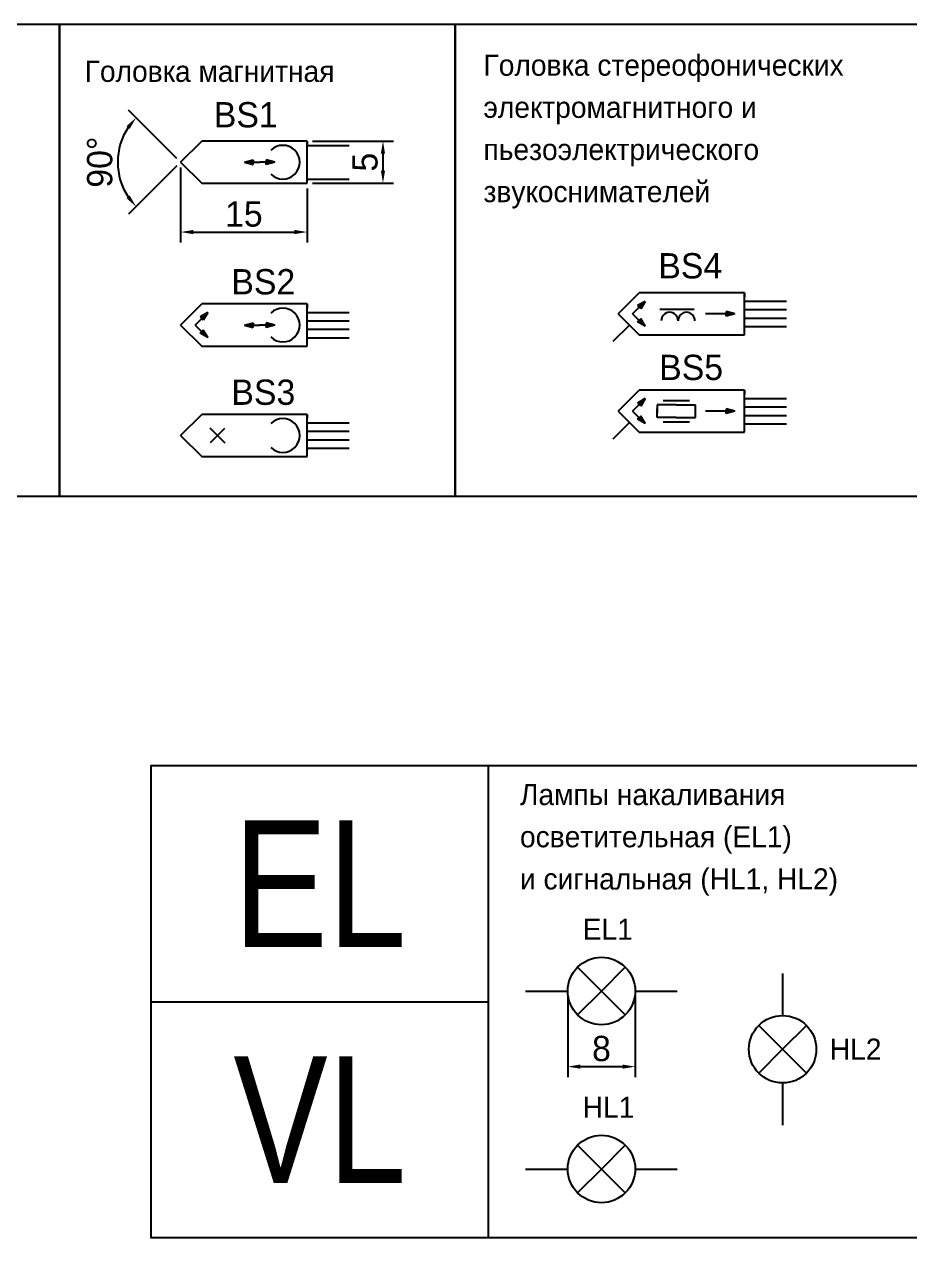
# Model space of a CAD drawing. Header units: millimetres. Extents: x 52 to 1332, y -528 to 1037.
# Drawn here: x 224.6 to 329.7, y 94.2 to 238.1 of the extents above; entities that cross this region are included whole.
import ezdxf

# ---------------------------------------------------------------- set-up
doc = ezdxf.new("R2010")
doc.units = ezdxf.units.MM
doc.styles.add('RR08', font='rr.shx', dxfattribs={"width": 0.8})
doc.styles.get("Standard").update_dxf_attribs({"font": 'standarteskd.shx', "height": 3})
doc.dimstyles.new('ISO-25', dxfattribs={"dimtxt": 2, "dimasz": 1.5, "dimexe": 1.25, "dimexo": 0.625, "dimtad": 1, "dimtxsty": 'Standard', "dimcen": 2.5, "dimadec": 0, "dimazin": 0, "dimtfac": 1, "dimtmove": 0, "dimatfit": 3, "dimfxl": 1, "dimarcsym": 0})

# ---------------------------------------------------------------- blocks, each defined once
blk = doc.blocks.new('BS1')
at = {"linetype": 'Continuous'}
h = blk.add_hatch(color=7, dxfattribs=at)
h.paths.add_polyline_path([(346.06, 448.05), (347.09, 448.05), (347.09, 448.33)])
h.paths.add_polyline_path([(347.09, 447.78), (347.09, 448.05), (346.06, 448.05)])
h = blk.add_hatch(color=7, dxfattribs=at)
h.paths.add_polyline_path([(348.65, 448.33), (348.65, 448.05), (349.68, 448.05)])
h.paths.add_polyline_path([(349.68, 448.05), (348.65, 448.05), (348.65, 447.78)])
at = {"color": 7, "linetype": 'Continuous'}
for p, q in [((338.49, 448.05), (340.99, 450.55)), ((353.49, 450.55), (340.99, 450.55)), ((353.49, 450.55), (353.49, 450.05)), ((353.49, 445.55), (353.49, 450.55)), ((353.49, 450.05), (358.49, 450.05)), ((338.49, 448.05), (340.99, 445.55)), ((346.06, 448.05), (347.09, 448.33)), ((346.06, 448.05), (347.09, 447.78)), ((346.06, 448.05), (347.87, 448.05)), ((347.09, 448.33), (347.09, 448.05)), ((347.09, 447.78), (347.09, 448.05)), ((349.68, 448.05), (347.87, 448.05)), ((348.65, 448.33), (348.65, 448.05)), ((349.68, 448.05), (348.65, 448.33)), ((348.65, 447.78), (348.65, 448.05)), ((349.68, 448.05), (348.65, 447.78)), ((340.99, 445.55), (353.49, 445.55)), ((353.49, 446.05), (358.49, 446.05)), ((353.49, 445.55), (353.49, 446.05))]:
    blk.add_line(p, q, dxfattribs=at)
blk.add_arc((350.62, 448.05), 2, 225, 135, dxfattribs=at)
blk = doc.blocks.new('*D221')
at = {"color": 0, "linetype": 'Continuous', "lineweight": -2, "transparency": 16777216}
for p, q in [((258.76, 224.25), (268.39, 224.25)), ((267.14, 222.75), (267.14, 220.75)), ((258.76, 219.25), (268.39, 219.25))]:
    blk.add_line(p, q, dxfattribs=at)
at = {"color": 0, "linetype": 'Continuous', "lineweight": -3, "transparency": 16777216}
for points in [[(266.89, 222.75), (267.39, 222.75), (267.14, 224.25)], [(266.89, 220.75), (267.39, 220.75), (267.14, 219.25)]]:
    blk.add_solid(points, dxfattribs=at)
at = {"layer": 'Defpoints', "color": 0, "linetype": 'Continuous', "lineweight": -3, "transparency": 16777216}
for p in [(258.13, 224.25), (258.13, 219.25), (267.14, 219.25)]:
    blk.add_point(p, dxfattribs=at)
at = {"color": 0, "linetype": 'Continuous', "transparency": 16777216, "insert": (265.02, 221.75), "char_height": 3, "attachment_point": 5, "rotation": 90}
blk.add_mtext('5', dxfattribs=at)
blk = doc.blocks.new('*D222')
at = {"color": 0, "linetype": 'Continuous', "lineweight": -2, "transparency": 16777216}
for p, q in [((243.13, 221.12), (243.13, 212.21)), ((258.13, 218.62), (258.13, 212.21)), ((244.63, 213.46), (256.63, 213.46))]:
    blk.add_line(p, q, dxfattribs=at)
at = {"color": 0, "linetype": 'Continuous', "lineweight": -3, "transparency": 16777216}
for points in [[(244.63, 213.71), (244.63, 213.21), (243.13, 213.46)], [(256.63, 213.71), (256.63, 213.21), (258.13, 213.46)]]:
    blk.add_solid(points, dxfattribs=at)
at = {"layer": 'Defpoints', "color": 0, "linetype": 'Continuous', "lineweight": -3, "transparency": 16777216}
for p in [(243.13, 221.75), (258.13, 219.25), (258.13, 213.46)]:
    blk.add_point(p, dxfattribs=at)
at = {"color": 0, "linetype": 'Continuous', "transparency": 16777216, "insert": (250.63, 215.58), "char_height": 3, "attachment_point": 5}
blk.add_mtext('15', dxfattribs=at)
blk = doc.blocks.new('*D223')
at = {"color": 0, "linetype": 'Continuous', "lineweight": -2, "transparency": 16777216}
for p, q in [((242.69, 222.19), (236.96, 227.91)), ((242.69, 221.3), (236.96, 215.58))]:
    blk.add_line(p, q, dxfattribs=at)
blk.add_arc((243.13, 221.75), 7.47, 146.5246, 213.4754, dxfattribs=at)
at = {"color": 0, "linetype": 'Continuous', "lineweight": -3, "transparency": 16777216}
for points in [[(236.71, 226.02), (237.09, 225.71), (237.85, 227.03)], [(237.09, 217.78), (236.71, 217.47), (237.85, 216.46)]]:
    blk.add_solid(points, dxfattribs=at)
at = {"layer": 'Defpoints', "color": 0, "linetype": 'Continuous', "lineweight": -3, "transparency": 16777216}
for p in [(235.92, 223.68), (245.63, 224.25), (243.13, 221.75), (243.13, 221.75), (245.63, 219.25)]:
    blk.add_point(p, dxfattribs=at)
at = {"color": 0, "linetype": 'Continuous', "transparency": 16777216, "insert": (233.54, 221.75), "char_height": 3, "attachment_point": 5, "rotation": 90}
blk.add_mtext('90°', dxfattribs=at)
blk = doc.blocks.new('BS2')
at = {"linetype": 'Continuous'}
h = blk.add_hatch(color=7, dxfattribs=at)
h.paths.add_polyline_path([(334.59, 435.58), (333.7, 435.06), (333.88, 434.87)])
h.paths.add_polyline_path([(334.59, 435.58), (333.88, 434.87), (334.07, 434.69)])
h = blk.add_hatch(color=7, dxfattribs=at)
h.paths.add_polyline_path([(334.59, 432.62), (333.88, 433.32), (333.7, 433.13)])
h.paths.add_polyline_path([(334.07, 433.51), (333.88, 433.32), (334.59, 432.62)])
h = blk.add_hatch(color=7, dxfattribs=at)
h.paths.add_polyline_path([(338.95, 434.1), (339.98, 434.1), (339.98, 434.37)])
h.paths.add_polyline_path([(339.98, 433.82), (339.98, 434.1), (338.95, 434.1)])
h = blk.add_hatch(color=7, dxfattribs=at)
h.paths.add_polyline_path([(341.55, 434.37), (341.55, 434.1), (342.57, 434.1)])
h.paths.add_polyline_path([(342.57, 434.1), (341.55, 434.1), (341.55, 433.82)])
at = {"color": 7, "linetype": 'Continuous'}
for p, q in [((331.38, 434.1), (333.88, 436.6)), ((346.38, 436.6), (333.88, 436.6)), ((346.38, 431.6), (346.38, 436.6)), ((346.38, 436.6), (346.38, 436.1)), ((333.11, 434.1), (334.59, 435.58)), ((334.59, 435.58), (333.7, 435.06)), ((333.7, 435.06), (333.88, 434.87)), ((334.07, 434.69), (333.88, 434.87)), ((334.59, 435.58), (334.07, 434.69)), ((346.38, 435.6), (351.38, 435.6)), ((331.38, 434.1), (333.88, 431.6)), ((333.11, 434.1), (334.59, 432.62)), ((333.7, 433.13), (333.88, 433.32)), ((334.07, 433.51), (333.88, 433.32)), ((334.59, 432.62), (334.07, 433.51)), ((338.95, 434.1), (339.98, 434.37)), ((338.95, 434.1), (340.76, 434.1)), ((338.95, 434.1), (339.98, 433.82)), ((339.98, 434.37), (339.98, 434.1)), ((339.98, 433.82), (339.98, 434.1)), ((342.57, 434.1), (340.76, 434.1)), ((342.57, 434.1), (341.55, 434.37)), ((341.55, 434.37), (341.55, 434.1)), ((342.57, 434.1), (341.55, 433.82)), ((341.55, 433.82), (341.55, 434.1)), ((346.38, 434.6), (351.38, 434.6)), ((346.38, 434.1), (346.38, 434.6)), ((346.38, 433.6), (351.38, 433.6)), ((334.59, 432.62), (333.7, 433.13)), ((346.38, 432.6), (351.38, 432.6)), ((346.38, 431.6), (346.38, 432.1)), ((333.88, 431.6), (346.38, 431.6))]:
    blk.add_line(p, q, dxfattribs=at)
blk.add_arc((343.51, 434.1), 2, 225, 135, dxfattribs=at)
blk = doc.blocks.new('BS3')
at = {"color": 7, "linetype": 'Continuous'}
for p, q in [((331.38, 421), (333.88, 423.5)), ((346.38, 423.5), (333.88, 423.5)), ((346.38, 423.5), (346.38, 423)), ((346.38, 418.5), (346.38, 423.5)), ((335.75, 421), (334.87, 421.88)), ((335.75, 421), (336.63, 421.88)), ((346.38, 422.5), (351.38, 422.5)), ((331.38, 421), (333.88, 418.5)), ((335.75, 421), (334.87, 420.12)), ((335.75, 421), (336.63, 420.12)), ((346.38, 421), (346.38, 421.5)), ((346.38, 421.5), (351.38, 421.5)), ((346.38, 420.5), (351.38, 420.5)), ((346.38, 419.5), (351.38, 419.5)), ((346.38, 418.5), (346.38, 419)), ((333.88, 418.5), (346.38, 418.5))]:
    blk.add_line(p, q, dxfattribs=at)
blk.add_arc((343.51, 421), 2, 225, 135, dxfattribs=at)
blk = doc.blocks.new('BS4')
at = {"linetype": 'Continuous'}
h = blk.add_hatch(color=7, dxfattribs=at)
h.paths.add_polyline_path([(386.5, 436.91), (385.61, 436.4), (385.8, 436.21)])
h.paths.add_polyline_path([(386.5, 436.91), (385.8, 436.21), (385.99, 436.02)])
h = blk.add_hatch(color=7, dxfattribs=at)
h.paths.add_polyline_path([(386.5, 433.95), (385.8, 434.66), (385.61, 434.47)])
h.paths.add_polyline_path([(385.99, 434.84), (385.8, 434.66), (386.5, 433.95)])
h = blk.add_hatch(color=7, dxfattribs=at)
h.paths.add_polyline_path([(396.13, 435.71), (396.13, 435.43), (397.16, 435.43)])
h.paths.add_polyline_path([(397.16, 435.43), (396.13, 435.43), (396.13, 435.16)])
at = {"color": 7, "linetype": 'Continuous'}
for p, q in [((383.3, 435.43), (385.8, 437.93)), ((398.3, 437.93), (385.8, 437.93)), ((398.3, 437.93), (398.3, 437.43)), ((398.3, 432.93), (398.3, 437.93)), ((385.02, 435.43), (386.5, 436.91)), ((386.5, 436.91), (385.61, 436.4)), ((385.61, 436.4), (385.8, 436.21)), ((385.99, 436.02), (385.8, 436.21)), ((386.5, 436.91), (385.99, 436.02)), ((398.3, 436.93), (403.3, 436.93)), ((383.3, 435.43), (385.8, 432.93)), ((385.02, 435.43), (386.5, 433.95)), ((385.99, 434.84), (385.8, 434.66)), ((386.5, 433.95), (385.99, 434.84)), ((388.25, 435.98), (392.32, 435.98)), ((397.16, 435.43), (393.68, 435.43)), ((397.16, 435.43), (396.13, 435.71)), ((396.13, 435.71), (396.13, 435.43)), ((397.16, 435.43), (396.13, 435.16)), ((396.13, 435.16), (396.13, 435.43)), ((398.3, 435.43), (398.3, 435.93)), ((398.3, 435.93), (403.3, 435.93)), ((398.3, 434.93), (403.3, 434.93)), ((384.65, 434.09), (382.69, 432.13)), ((385.61, 434.47), (385.8, 434.66)), ((386.5, 433.95), (385.61, 434.47)), ((398.3, 433.93), (403.3, 433.93)), ((398.3, 432.93), (398.3, 433.43)), ((385.8, 432.93), (398.3, 432.93))]:
    blk.add_line(p, q, dxfattribs=at)
for centre in [(389.42, 434.61), (391.42, 434.61)]:
    blk.add_arc(centre, 1, 0, 180, dxfattribs=at)
blk = doc.blocks.new('BS5')
at = {"linetype": 'Continuous'}
h = blk.add_hatch(color=7, dxfattribs=at)
h.paths.add_polyline_path([(386.5, 425.37), (385.61, 424.85), (385.8, 424.66)])
h.paths.add_polyline_path([(386.5, 425.37), (385.8, 424.66), (385.99, 424.48)])
h = blk.add_hatch(color=7, dxfattribs=at)
h.paths.add_polyline_path([(386.5, 422.41), (385.8, 423.11), (385.61, 422.92)])
h.paths.add_polyline_path([(385.99, 423.3), (385.8, 423.11), (386.5, 422.41)])
h = blk.add_hatch(color=7, dxfattribs=at)
h.paths.add_polyline_path([(396.13, 424.16), (396.13, 423.89), (397.16, 423.89)])
h.paths.add_polyline_path([(397.16, 423.89), (396.13, 423.89), (396.13, 423.61)])
at = {"color": 7, "linetype": 'Continuous'}
for p, q in [((383.3, 423.89), (385.8, 426.39)), ((398.3, 426.39), (385.8, 426.39)), ((398.3, 421.39), (398.3, 426.39)), ((398.3, 426.39), (398.3, 425.89)), ((385.02, 423.89), (386.5, 425.37)), ((386.5, 425.37), (385.61, 424.85)), ((385.61, 424.85), (385.8, 424.66)), ((385.99, 424.48), (385.8, 424.66)), ((386.5, 425.37), (385.99, 424.48)), ((390.21, 424.64), (387.95, 424.64)), ((387.95, 424.64), (387.95, 424.15)), ((388.64, 425.15), (390.21, 425.15)), ((390.21, 425.15), (391.78, 425.15)), ((390.21, 424.64), (392.47, 424.64)), ((392.47, 423.13), (392.47, 424.64)), ((398.3, 425.39), (403.3, 425.39)), ((383.3, 423.89), (385.8, 421.39)), ((385.02, 423.89), (386.5, 422.41)), ((385.99, 423.3), (385.8, 423.11)), ((386.5, 422.41), (385.99, 423.3)), ((387.95, 423.66), (387.95, 424.15)), ((387.95, 424.12), (387.95, 423.63)), ((387.95, 423.13), (387.95, 423.63)), ((397.16, 423.89), (393.68, 423.89)), ((396.13, 424.16), (396.13, 423.89)), ((397.16, 423.89), (396.13, 424.16)), ((396.13, 423.61), (396.13, 423.89)), ((397.16, 423.89), (396.13, 423.61)), ((398.3, 424.39), (403.3, 424.39)), ((398.3, 423.89), (398.3, 424.39)), ((398.3, 423.39), (403.3, 423.39)), ((384.65, 422.54), (382.69, 420.58)), ((385.61, 422.92), (385.8, 423.11)), ((386.5, 422.41), (385.61, 422.92)), ((390.21, 423.13), (387.95, 423.13)), ((388.64, 422.62), (390.21, 422.62)), ((390.21, 423.13), (392.47, 423.13)), ((390.21, 422.62), (391.78, 422.62)), ((398.3, 422.39), (403.3, 422.39)), ((398.3, 421.39), (398.3, 421.89)), ((385.8, 421.39), (398.3, 421.39))]:
    blk.add_line(p, q, dxfattribs=at)
blk = doc.blocks.new('EL1')
at = {"color": 7, "linetype": 'Continuous'}
for p, q in [((195.17, 386.78), (192.34, 389.6)), ((195.17, 386.78), (198, 389.6)), ((186.17, 386.78), (191.17, 386.78)), ((195.17, 386.78), (192.34, 383.95)), ((195.17, 386.78), (198, 383.95)), ((199.17, 386.78), (204.17, 386.78))]:
    blk.add_line(p, q, dxfattribs=at)
blk.add_circle((195.17, 386.78), 4, dxfattribs=at)
blk = doc.blocks.new('*D259')
at = {"color": 0, "linetype": 'Continuous', "lineweight": -2, "transparency": 16777216}
for p, q in [((289.07, 122.81), (289.07, 113.22)), ((297.07, 122.81), (297.07, 113.22)), ((290.57, 114.47), (295.57, 114.47))]:
    blk.add_line(p, q, dxfattribs=at)
at = {"color": 0, "linetype": 'Continuous', "lineweight": -3, "transparency": 16777216}
for points in [[(290.57, 114.72), (290.57, 114.22), (289.07, 114.47)], [(295.57, 114.72), (295.57, 114.22), (297.07, 114.47)]]:
    blk.add_solid(points, dxfattribs=at)
at = {"layer": 'Defpoints', "color": 0, "linetype": 'Continuous', "lineweight": -3, "transparency": 16777216}
for p in [(289.07, 123.43), (297.07, 123.43), (297.07, 114.47)]:
    blk.add_point(p, dxfattribs=at)
at = {"color": 0, "linetype": 'Continuous', "transparency": 16777216, "insert": (293.07, 116.6), "char_height": 3, "attachment_point": 5}
blk.add_mtext('8', dxfattribs=at)

msp = doc.modelspace()

# ---------------------------------------------------------------- linework, layer by layer
at = {"color": 7, "linetype": 'Continuous'}
for points in [[(187.108, 238.103), (228.765, 238.103), (228.765, 182.111), (187.108, 182.111)], [(228.765, 238.103), (275.727, 238.103), (275.727, 182.111), (228.765, 182.111)], [(275.727, 238.103), (337.084, 238.103), (337.084, 182.111), (275.727, 182.111)], [(279.647, 150.167), (333.182, 150.167), (333.182, 94.175), (279.647, 94.175)]]:
    msp.add_lwpolyline(points, close=True, dxfattribs=at)
at = {"color": 7, "linetype": 'Continuous', "lineweight": -3}
for points in [[(279.647, 94.175), (239.647, 94.175), (239.647, 150.167), (279.647, 150.167)], [(239.647, 122.171), (279.647, 122.171)]]:
    msp.add_lwpolyline(points, dxfattribs=at)

# ---------------------------------------------------------------- block references
at = {"color": 7, "linetype": 'Continuous'}
for name, p in [('BS1', (-95.359, -226.307)), ('BS4', (-88.253, -231.672)), ('BS2', (-88.253, -231.672)), ('BS5', (-88.253, -231.672)), ('BS3', (-88.253, -231.672)), ('EL1', (97.904, -263.343)), ('EL1', (97.904, -284.454))]:
    msp.add_blockref(name, p, dxfattribs=at)
at = {"color": 7, "linetype": 'Continuous', "rotation": 270}
msp.add_blockref('EL1', (-72.208, 311.699), dxfattribs=at)

# ---------------------------------------------------------------- texts
at = {"color": 7, "linetype": 'Continuous'}
for s, height, p in [('Головка стереофонических', 2.5, (279.073, 231.999)), ('Головка магнитная', 2.5, (231.742, 231.268)), ('BS1', 3, (247.066, 225.874)), ('электромагнитного и ', 2.5, (279.073, 226.999)), ('пьезоэлектрического', 2.5, (279.073, 221.999)), ('звукоснимателей', 2.5, (279.073, 216.999)), ('BS4', 3, (299.819, 207.956)), ('BS2', 3, (249.15, 206.065)), ('BS5', 3, (299.922, 195.907)), ('BS3', 3, (249.15, 192.964)), ('Лампы накаливания', 2.5, (283.401, 145.485)), ('осветительная (EL1)', 2.5, (283.401, 140.485)), ('и сигнальная (HL1, HL2)', 2.5, (283.401, 135.485)), ('EL1', 2.5, (290.848, 129.509)), ('HL2', 2.5, (320.172, 115.3)), ('HL1', 2.5, (290.848, 108.398))]:
    msp.add_text(s, height=height, dxfattribs=at).set_placement(p)
at = {"color": 7, "linetype": 'Continuous', "lineweight": -3, "char_height": 15, "width": 40, "attachment_point": 5, "style": 'RR08'}
for s, insert in [('{\\fArial|b0|i0|c0|p34;EL}', (259.647, 136.169)), ('{\\fArial|b0|i0|c0|p34;VL}', (259.647, 108.173))]:
    msp.add_mtext(s, dxfattribs=dict(at, insert=insert))

# ---------------------------------------------------------------- dimensions: what is measured, and where the dimension line sits
at = {"color": 7, "linetype": 'Continuous'}
dim = msp.add_angular_dim_2l(base=(235.915, 223.679), line1=((243.131, 221.746), (245.631, 219.246)), line2=((243.131, 221.746), (245.631, 224.246)), dimstyle='ISO-25', dxfattribs=at)
dim.commit()
dim.dimension.update_dxf_attribs({"geometry": '*D223', "text_midpoint": (233.536, 221.746)})
dim = msp.add_linear_dim(base=(267.144, 219.246), p1=(258.131, 224.246), p2=(258.131, 219.246), angle=90, dimstyle='ISO-25', dxfattribs=at)
dim.commit()
dim.dimension.update_dxf_attribs({"geometry": '*D221', "text_midpoint": (265.019, 221.746)})
for base, p1, p2, picture, middle in [((258.131, 213.459), (243.131, 221.746), (258.131, 219.246), '*D222', (250.631, 215.584)), ((297.074, 114.472), (289.074, 123.432), (297.074, 123.432), '*D259', (293.074, 116.597))]:
    dim = msp.add_linear_dim(base=base, p1=p1, p2=p2, dimstyle='ISO-25', dxfattribs=at)
    dim.commit()
    dim.dimension.update_dxf_attribs({"geometry": picture, "text_midpoint": middle})

doc.saveas('drawing.dxf')
